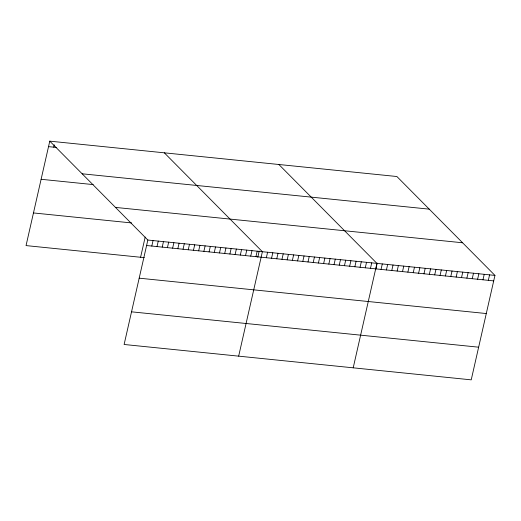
<?xml version="1.0" encoding="UTF-8"?>
<svg xmlns="http://www.w3.org/2000/svg" width="521" height="521" viewBox="0 0 521 521"><rect width="100%" height="100%" fill="white"/><g stroke="black" fill="none" stroke-linecap="round" stroke-linejoin="round"><path stroke-width="0.78" d="M49.775 141.152L147.847 240.038L124.115 344.479L471.225 379.848L494.95 275.407L396.885 176.521L49.775 141.152L26.05 245.593L144.317 257.641M53.741 147.169L54.275 144.818M140.592 257.263L145.19 237.048M151.806 246.055L153.05 240.572M157.01 246.583L158.26 241.099M162.22 247.11L163.464 241.633M167.423 247.644L168.667 242.161M172.633 248.172L173.877 242.695M177.837 248.706L179.081 243.222M183.047 249.233L184.291 243.756M188.25 249.767L189.494 244.284M193.46 250.295L194.704 244.811M198.664 250.829L199.908 245.345M203.874 251.356L205.118 245.873M209.077 251.89L210.321 246.407M214.287 252.418L215.531 246.934M219.491 252.952L220.735 247.468M224.694 253.48L225.945 247.996M229.904 254.007L231.148 248.53M235.108 254.541L236.358 249.058M240.318 255.069L241.562 249.592M245.521 255.603L246.772 250.119M250.731 256.13L251.975 250.653M255.935 256.664L257.185 251.181M257.791 257.27L259.204 251.05M238.664 356.149L262.389 251.708L164.323 152.822M266.348 257.726L267.599 252.242M271.558 258.253L272.802 252.77M276.762 258.787L278.006 253.304M281.972 259.315L283.216 253.831M287.175 259.842L288.419 254.365M292.385 260.376L293.629 254.893M297.589 260.904L298.833 255.427M302.799 261.438L304.043 255.954M308.002 261.965L309.246 256.488M313.212 262.499L314.456 257.016M318.416 263.027L319.66 257.55M323.626 263.561L324.87 258.077M328.829 264.088L330.073 258.605M334.033 264.622L335.283 259.139M339.243 265.15L340.487 259.666M344.446 265.684L345.697 260.2M349.656 266.211L350.9 260.728M354.86 266.739L356.11 261.262M360.07 267.273L361.313 261.789M365.273 267.801L366.523 262.324M370.483 268.335L371.727 262.851M353.205 367.819L376.937 263.385L278.865 164.499M375.804 269.298L377.217 263.079M381.053 269.409L382.297 263.926M386.419 269.956L387.663 264.473M391.779 270.503L393.029 265.02M397.145 271.05L398.389 265.567M402.512 271.597L403.755 266.114M407.878 272.144L409.122 266.661M413.238 272.691L414.482 267.208M418.604 273.238L419.848 267.755M423.97 273.785L425.214 268.302M429.33 274.333L430.58 268.849M434.696 274.873L435.94 269.396M440.063 275.42L441.307 269.943M445.422 275.967L446.673 270.49M450.789 276.514L452.033 271.037M456.155 277.061L457.399 271.578M461.521 277.608L462.765 272.125M466.881 278.155L468.125 272.672M472.247 278.702L473.491 273.219M477.614 279.249L478.858 273.766M482.974 279.797L484.224 274.313M488.34 280.344L489.584 274.86M48.531 146.635L56.717 147.469M82.142 173.786L429.245 209.155M41.113 179.289L93.181 184.597M115.48 207.41L462.589 242.773M33.468 212.939L131.65 222.942M147.847 240.038L494.95 275.407M146.596 245.521L493.706 280.891M139.179 278.175L486.288 313.544M131.533 311.825L478.643 347.188"/></g></svg>
